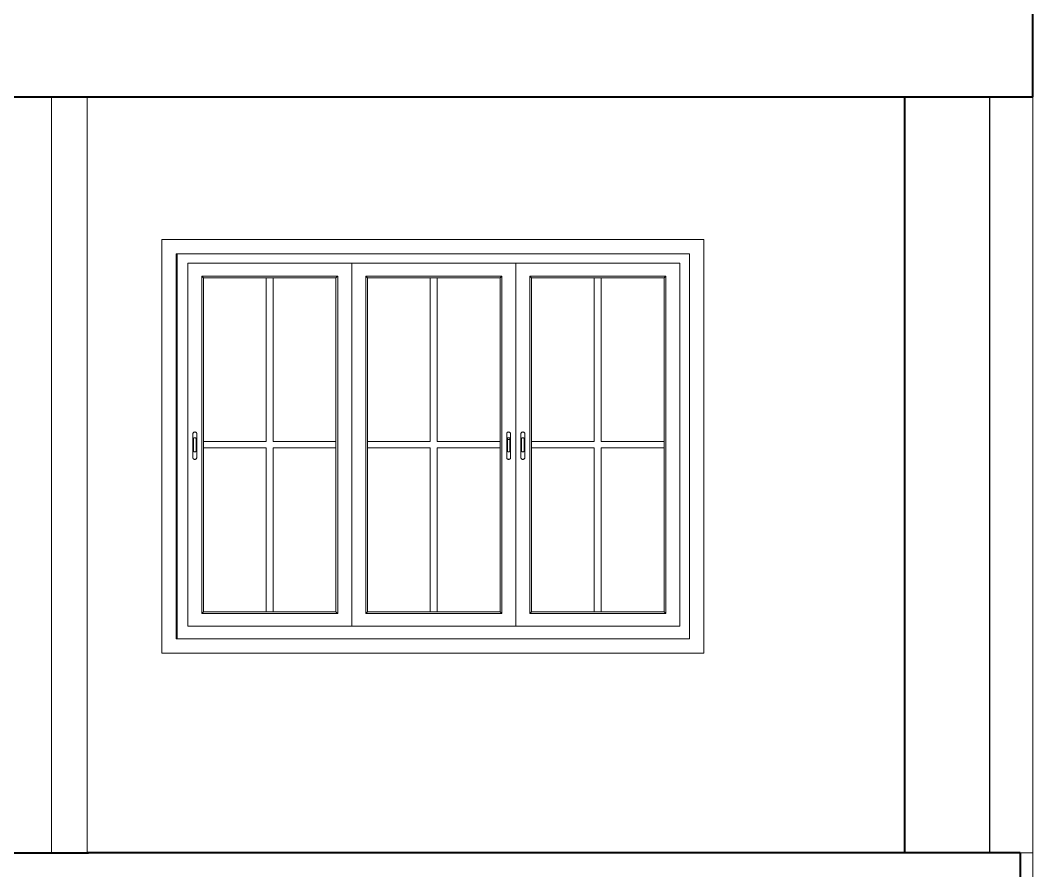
# Model space of a CAD drawing. Header units: inches. Extents: x 137851 to 141026, y -21374 to -19129.
# Drawn here: x 139219.7 to 139361.7, y -20374.8 to -20255.6 of the extents above; entities that cross this region are included whole.
import ezdxf

# ---------------------------------------------------------------- set-up
doc = ezdxf.new("R2010")
doc.units = ezdxf.units.IN
doc.header["$LTSCALE"] = 0.5
doc.header["$MEASUREMENT"] = 0
for name, color, linetype, lineweight in [('HACTH', 253, 'Continuous', 9), ('PARAPET', 50, 'Continuous', 13), ('wall', 1, 'Continuous', 40), ('wall light', 6, 'Continuous', 25), ('window', 4, 'Continuous', 13)]:
    doc.layers.add(name, color=color, linetype=linetype, lineweight=lineweight)

msp = doc.modelspace()

# ---------------------------------------------------------------- linework, layer by layer
at = {"layer": 'HACTH'}
msp.add_line((139241.68, -20288.29), (139241.68, -20342.29), dxfattribs=at)
at = {"layer": 'PARAPET'}
for p, q in [((139224.06, -20372.29), (139224.06, -20266.29)), ((139229.06, -20372.29), (139229.06, -20266.29)), ((139361.68, -20266.29), (139361.68, -20377.29)), ((139315.56, -20286.29), (139239.56, -20286.29)), ((139239.56, -20286.29), (139239.56, -20344.29)), ((139315.56, -20344.29), (139315.56, -20286.29)), ((139241.56, -20342.29), (139241.56, -20288.29)), ((139241.56, -20288.29), (139313.56, -20288.29)), ((139313.56, -20342.29), (139313.56, -20288.29)), ((139313.56, -20342.29), (139241.56, -20342.29)), ((139239.56, -20344.29), (139315.56, -20344.29)), ((139359.92, -20372.29), (139361.68, -20372.29))]:
    msp.add_line(p, q, dxfattribs=at)
at = {"layer": 'wall'}
for p, q in [((139361.68, -20266.29), (139361.68, -20252.29)), ((139126.67, -20266.29), (139361.68, -20266.29)), ((139343.68, -20266.29), (139343.68, -20372.29)), ((139211.75, -20372.29), (139229.26, -20372.29)), ((139343.68, -20372.29), (139229.06, -20372.29)), ((139359.92, -20372.29), (139343.68, -20372.29)), ((139359.92, -20372.29), (139359.92, -20377.29))]:
    msp.add_line(p, q, dxfattribs=at)
at = {"layer": 'wall light'}
msp.add_line((139355.68, -20372.29), (139355.68, -20266.29), dxfattribs=at)
at = {"layer": 'window'}
for p, q in [((139243.18, -20340.52), (139243.18, -20289.63)), ((139312.18, -20289.63), (139243.18, -20289.63)), ((139266.18, -20289.63), (139266.18, -20340.52)), ((139289.18, -20289.63), (139289.18, -20340.52)), ((139312.18, -20289.63), (139312.18, -20340.52)), ((139245.14, -20338.72), (139245.14, -20291.43)), ((139245.14, -20291.43), (139264.21, -20291.43)), ((139245.39, -20291.65), (139245.14, -20291.43)), ((139245.39, -20338.49), (139245.39, -20291.65)), ((139263.97, -20291.65), (139245.39, -20291.65)), ((139254.19, -20291.65), (139254.19, -20314.62)), ((139255.17, -20291.65), (139255.17, -20314.62)), ((139263.97, -20291.65), (139264.21, -20291.43)), ((139263.97, -20291.65), (139263.97, -20338.49)), ((139264.21, -20291.43), (139264.21, -20338.72)), ((139287.21, -20291.43), (139268.14, -20291.43)), ((139268.14, -20291.43), (139268.14, -20338.72)), ((139268.39, -20291.65), (139268.14, -20291.43)), ((139268.39, -20291.65), (139268.39, -20338.49)), ((139268.39, -20291.65), (139286.97, -20291.65)), ((139277.19, -20291.65), (139277.19, -20314.62)), ((139278.17, -20291.65), (139278.17, -20314.62)), ((139286.97, -20291.65), (139287.21, -20291.43)), ((139286.97, -20338.49), (139286.97, -20291.65)), ((139287.21, -20338.72), (139287.21, -20291.43)), ((139291.14, -20338.72), (139291.14, -20291.43)), ((139291.14, -20291.43), (139310.21, -20291.43)), ((139291.39, -20291.65), (139291.14, -20291.43)), ((139291.39, -20338.49), (139291.39, -20291.65)), ((139309.97, -20291.65), (139291.39, -20291.65)), ((139300.19, -20291.65), (139300.19, -20314.62)), ((139301.17, -20291.65), (139301.17, -20314.62)), ((139309.97, -20291.65), (139310.21, -20291.43)), ((139309.97, -20291.65), (139309.97, -20338.49)), ((139310.21, -20291.43), (139310.21, -20338.72)), ((139243.9, -20313.51), (139243.92, -20313.44)), ((139243.9, -20313.51), (139243.91, -20313.47)), ((139243.91, -20313.47), (139243.92, -20313.44)), ((139243.92, -20313.44), (139243.93, -20313.41)), ((139243.93, -20313.41), (139243.95, -20313.38)), ((139243.98, -20313.35), (139243.95, -20313.38)), ((139244.01, -20313.33), (139243.98, -20313.35)), ((139244.01, -20313.33), (139244.05, -20313.31)), ((139244.09, -20313.3), (139244.05, -20313.31)), ((139244.13, -20313.29), (139244.09, -20313.3)), ((139244.17, -20313.28), (139244.13, -20313.29)), ((139244.22, -20313.29), (139244.17, -20313.28)), ((139244.22, -20313.29), (139244.26, -20313.3)), ((139244.26, -20313.3), (139244.3, -20313.31)), ((139244.3, -20313.31), (139244.33, -20313.33)), ((139244.33, -20313.33), (139244.36, -20313.35)), ((139244.36, -20313.35), (139244.39, -20313.38)), ((139244.41, -20313.41), (139244.39, -20313.38)), ((139244.43, -20313.44), (139244.41, -20313.41)), ((139244.44, -20313.47), (139244.43, -20313.44)), ((139244.44, -20313.47), (139244.44, -20313.51)), ((139287.92, -20313.47), (139287.91, -20313.51)), ((139287.94, -20313.41), (139287.92, -20313.44)), ((139287.92, -20313.44), (139287.92, -20313.47)), ((139287.96, -20313.38), (139287.94, -20313.41)), ((139287.99, -20313.35), (139287.96, -20313.38)), ((139288.02, -20313.33), (139287.99, -20313.35)), ((139288.06, -20313.31), (139288.02, -20313.33)), ((139288.1, -20313.3), (139288.06, -20313.31)), ((139288.14, -20313.29), (139288.1, -20313.3)), ((139288.18, -20313.28), (139288.14, -20313.29)), ((139288.22, -20313.29), (139288.18, -20313.28)), ((139288.27, -20313.3), (139288.22, -20313.29)), ((139288.3, -20313.31), (139288.27, -20313.3)), ((139288.34, -20313.33), (139288.3, -20313.31)), ((139288.37, -20313.35), (139288.34, -20313.33)), ((139288.4, -20313.38), (139288.37, -20313.35)), ((139288.42, -20313.41), (139288.4, -20313.38)), ((139288.44, -20313.44), (139288.42, -20313.41)), ((139288.45, -20313.47), (139288.44, -20313.44)), ((139288.45, -20313.51), (139288.44, -20313.44)), ((139288.45, -20313.51), (139288.45, -20313.47)), ((139289.9, -20313.51), (139289.92, -20313.44)), ((139289.9, -20313.51), (139289.91, -20313.47)), ((139289.91, -20313.47), (139289.92, -20313.44)), ((139289.92, -20313.44), (139289.93, -20313.41)), ((139289.93, -20313.41), (139289.95, -20313.38)), ((139289.98, -20313.35), (139289.95, -20313.38)), ((139290.01, -20313.33), (139289.98, -20313.35)), ((139290.01, -20313.33), (139290.05, -20313.31)), ((139290.09, -20313.3), (139290.05, -20313.31)), ((139290.13, -20313.29), (139290.09, -20313.3)), ((139290.17, -20313.28), (139290.13, -20313.29)), ((139290.22, -20313.29), (139290.17, -20313.28)), ((139290.22, -20313.29), (139290.26, -20313.3)), ((139290.26, -20313.3), (139290.3, -20313.31)), ((139290.3, -20313.31), (139290.33, -20313.33)), ((139290.33, -20313.33), (139290.36, -20313.35)), ((139290.36, -20313.35), (139290.39, -20313.38)), ((139290.41, -20313.41), (139290.39, -20313.38)), ((139290.43, -20313.44), (139290.41, -20313.41)), ((139290.44, -20313.47), (139290.43, -20313.44)), ((139290.44, -20313.47), (139290.44, -20313.51)), ((139243.9, -20316.9), (139243.9, -20313.51)), ((139244, -20314.18), (139243.99, -20314.2)), ((139243.99, -20314.2), (139243.99, -20314.22)), ((139243.99, -20314.22), (139243.99, -20315.93)), ((139244.01, -20314.16), (139244, -20314.18)), ((139244.03, -20314.14), (139244.01, -20314.16)), ((139244.04, -20314.12), (139244.03, -20314.14)), ((139244.07, -20314.1), (139244.04, -20314.12)), ((139244.09, -20314.09), (139244.07, -20314.1)), ((139244.12, -20314.08), (139244.09, -20314.09)), ((139244.14, -20314.08), (139244.12, -20314.08)), ((139244.17, -20314.08), (139244.14, -20314.08)), ((139244.2, -20314.08), (139244.17, -20314.08)), ((139244.23, -20314.08), (139244.2, -20314.08)), ((139244.26, -20314.09), (139244.23, -20314.08)), ((139244.28, -20314.1), (139244.26, -20314.09)), ((139244.3, -20314.12), (139244.28, -20314.1)), ((139244.32, -20314.14), (139244.3, -20314.12)), ((139244.33, -20314.16), (139244.32, -20314.14)), ((139244.35, -20314.18), (139244.33, -20314.16)), ((139244.35, -20314.2), (139244.35, -20314.18)), ((139244.35, -20314.22), (139244.35, -20314.2)), ((139244.35, -20315.93), (139244.35, -20314.22)), ((139244.44, -20313.51), (139244.44, -20316.9)), ((139245.39, -20314.62), (139254.19, -20314.62)), ((139255.17, -20314.62), (139263.97, -20314.62)), ((139277.19, -20314.62), (139268.39, -20314.62)), ((139286.97, -20314.62), (139278.17, -20314.62)), ((139287.91, -20313.51), (139287.91, -20316.9)), ((139288, -20314.2), (139288.01, -20314.18)), ((139288, -20314.22), (139288, -20314.2)), ((139288, -20314.47), (139288, -20314.22)), ((139288, -20314.45), (139288.01, -20314.43)), ((139288, -20314.47), (139288, -20314.45)), ((139288, -20315.93), (139288, -20314.47)), ((139288.01, -20314.18), (139288.02, -20314.16)), ((139288.01, -20314.43), (139288.02, -20314.41)), ((139288.02, -20314.16), (139288.03, -20314.14)), ((139288.02, -20314.41), (139288.03, -20314.39)), ((139288.03, -20314.14), (139288.05, -20314.12)), ((139288.03, -20314.39), (139288.05, -20314.37)), ((139288.05, -20314.12), (139288.08, -20314.1)), ((139288.05, -20314.37), (139288.08, -20314.35)), ((139288.08, -20314.1), (139288.1, -20314.09)), ((139288.08, -20314.35), (139288.1, -20314.34)), ((139288.1, -20314.09), (139288.13, -20314.08)), ((139288.1, -20314.34), (139288.13, -20314.33)), ((139288.13, -20314.08), (139288.15, -20314.08)), ((139288.13, -20314.33), (139288.15, -20314.33)), ((139288.15, -20314.08), (139288.18, -20314.08)), ((139288.15, -20314.33), (139288.18, -20314.32)), ((139288.18, -20314.08), (139288.21, -20314.08)), ((139288.18, -20314.32), (139288.21, -20314.33)), ((139288.21, -20314.08), (139288.24, -20314.08)), ((139288.21, -20314.33), (139288.24, -20314.33)), ((139288.24, -20314.08), (139288.26, -20314.09)), ((139288.24, -20314.33), (139288.26, -20314.34)), ((139288.26, -20314.09), (139288.29, -20314.1)), ((139288.26, -20314.34), (139288.29, -20314.35)), ((139288.29, -20314.1), (139288.31, -20314.12)), ((139288.29, -20314.35), (139288.31, -20314.37)), ((139288.31, -20314.12), (139288.33, -20314.14)), ((139288.31, -20314.37), (139288.33, -20314.39)), ((139288.33, -20314.14), (139288.34, -20314.16)), ((139288.33, -20314.39), (139288.34, -20314.41)), ((139288.34, -20314.16), (139288.35, -20314.18)), ((139288.34, -20314.41), (139288.35, -20314.43)), ((139288.35, -20314.18), (139288.36, -20314.2)), ((139288.35, -20314.43), (139288.36, -20314.45)), ((139288.36, -20314.2), (139288.36, -20314.22)), ((139288.36, -20315.93), (139288.36, -20314.22)), ((139288.36, -20314.45), (139288.36, -20314.47)), ((139288.45, -20316.9), (139288.45, -20313.51)), ((139289.9, -20316.9), (139289.9, -20313.51)), ((139290, -20314.18), (139289.99, -20314.2)), ((139289.99, -20314.2), (139289.99, -20314.22)), ((139289.99, -20314.22), (139289.99, -20315.93)), ((139290.01, -20314.16), (139290, -20314.18)), ((139290.03, -20314.14), (139290.01, -20314.16)), ((139290.04, -20314.12), (139290.03, -20314.14)), ((139290.07, -20314.1), (139290.04, -20314.12)), ((139290.09, -20314.09), (139290.07, -20314.1)), ((139290.12, -20314.08), (139290.09, -20314.09)), ((139290.14, -20314.08), (139290.12, -20314.08)), ((139290.17, -20314.08), (139290.14, -20314.08)), ((139290.2, -20314.08), (139290.17, -20314.08)), ((139290.23, -20314.08), (139290.2, -20314.08)), ((139290.26, -20314.09), (139290.23, -20314.08)), ((139290.28, -20314.1), (139290.26, -20314.09)), ((139290.3, -20314.12), (139290.28, -20314.1)), ((139290.32, -20314.14), (139290.3, -20314.12)), ((139290.33, -20314.16), (139290.32, -20314.14)), ((139290.35, -20314.18), (139290.33, -20314.16)), ((139290.35, -20314.2), (139290.35, -20314.18)), ((139290.35, -20314.22), (139290.35, -20314.2)), ((139290.35, -20315.93), (139290.35, -20314.22)), ((139290.44, -20313.51), (139290.44, -20316.9)), ((139291.39, -20314.62), (139300.19, -20314.62)), ((139301.17, -20314.62), (139309.97, -20314.62)), ((139243.99, -20315.95), (139243.99, -20315.93)), ((139244, -20315.98), (139243.99, -20315.95)), ((139244.01, -20316), (139244, -20315.98)), ((139244.03, -20316.02), (139244.01, -20316)), ((139244.04, -20316.04), (139244.03, -20316.02)), ((139244.07, -20316.05), (139244.04, -20316.04)), ((139244.09, -20316.06), (139244.07, -20316.05)), ((139244.12, -20316.07), (139244.09, -20316.06)), ((139244.14, -20316.08), (139244.12, -20316.07)), ((139244.17, -20316.08), (139244.14, -20316.08)), ((139244.2, -20316.08), (139244.17, -20316.08)), ((139244.23, -20316.07), (139244.2, -20316.08)), ((139244.26, -20316.06), (139244.23, -20316.07)), ((139244.28, -20316.05), (139244.26, -20316.06)), ((139244.3, -20316.04), (139244.28, -20316.05)), ((139244.32, -20316.02), (139244.3, -20316.04)), ((139244.33, -20316), (139244.32, -20316.02)), ((139244.35, -20315.98), (139244.33, -20316)), ((139244.35, -20315.93), (139244.35, -20315.95)), ((139244.35, -20315.95), (139244.35, -20315.98)), ((139245.39, -20315.52), (139254.19, -20315.52)), ((139254.19, -20315.52), (139254.19, -20338.49)), ((139255.17, -20315.52), (139263.97, -20315.52)), ((139255.17, -20315.52), (139255.17, -20338.49)), ((139277.19, -20315.52), (139268.39, -20315.52)), ((139277.19, -20315.52), (139277.19, -20338.49)), ((139278.17, -20315.52), (139278.17, -20338.49)), ((139286.97, -20315.52), (139278.17, -20315.52)), ((139288, -20315.93), (139288, -20315.95)), ((139288, -20315.95), (139288.01, -20315.98)), ((139288.01, -20315.98), (139288.02, -20316)), ((139288.02, -20316), (139288.03, -20316.02)), ((139288.03, -20316.02), (139288.05, -20316.04)), ((139288.05, -20316.04), (139288.08, -20316.05)), ((139288.08, -20316.05), (139288.1, -20316.06)), ((139288.1, -20316.06), (139288.13, -20316.07)), ((139288.13, -20316.07), (139288.15, -20316.08)), ((139288.15, -20316.08), (139288.18, -20316.08)), ((139288.18, -20316.08), (139288.21, -20316.08)), ((139288.21, -20316.08), (139288.24, -20316.07)), ((139288.24, -20316.07), (139288.26, -20316.06)), ((139288.26, -20316.06), (139288.29, -20316.05)), ((139288.29, -20316.05), (139288.31, -20316.04)), ((139288.31, -20316.04), (139288.33, -20316.02)), ((139288.33, -20316.02), (139288.34, -20316)), ((139288.34, -20316), (139288.35, -20315.98)), ((139288.35, -20315.98), (139288.36, -20315.95)), ((139288.36, -20315.95), (139288.36, -20315.93)), ((139289.99, -20315.95), (139289.99, -20315.93)), ((139290, -20315.98), (139289.99, -20315.95)), ((139290.01, -20316), (139290, -20315.98)), ((139290.03, -20316.02), (139290.01, -20316)), ((139290.04, -20316.04), (139290.03, -20316.02)), ((139290.07, -20316.05), (139290.04, -20316.04)), ((139290.09, -20316.06), (139290.07, -20316.05)), ((139290.12, -20316.07), (139290.09, -20316.06)), ((139290.14, -20316.08), (139290.12, -20316.07)), ((139290.17, -20316.08), (139290.14, -20316.08)), ((139290.2, -20316.08), (139290.17, -20316.08)), ((139290.23, -20316.07), (139290.2, -20316.08)), ((139290.26, -20316.06), (139290.23, -20316.07)), ((139290.28, -20316.05), (139290.26, -20316.06)), ((139290.3, -20316.04), (139290.28, -20316.05)), ((139290.32, -20316.02), (139290.3, -20316.04)), ((139290.33, -20316), (139290.32, -20316.02)), ((139290.35, -20315.98), (139290.33, -20316)), ((139290.35, -20315.93), (139290.35, -20315.95)), ((139290.35, -20315.95), (139290.35, -20315.98)), ((139291.39, -20315.52), (139300.19, -20315.52)), ((139300.19, -20315.52), (139300.19, -20338.49)), ((139301.17, -20315.52), (139309.97, -20315.52)), ((139301.17, -20315.52), (139301.17, -20338.49)), ((139243.91, -20316.93), (139243.9, -20316.9)), ((139243.92, -20316.97), (139243.91, -20316.93)), ((139243.92, -20316.97), (139243.93, -20317)), ((139243.93, -20317), (139243.95, -20317.03)), ((139243.95, -20317.03), (139243.98, -20317.05)), ((139244.01, -20317.08), (139243.98, -20317.05)), ((139244.05, -20317.09), (139244.01, -20317.08)), ((139244.05, -20317.09), (139244.09, -20317.11)), ((139244.13, -20317.12), (139244.09, -20317.11)), ((139244.17, -20317.12), (139244.13, -20317.12)), ((139244.17, -20317.12), (139244.22, -20317.12)), ((139244.22, -20317.12), (139244.26, -20317.11)), ((139244.3, -20317.09), (139244.26, -20317.11)), ((139244.33, -20317.08), (139244.3, -20317.09)), ((139244.33, -20317.08), (139244.36, -20317.05)), ((139244.36, -20317.05), (139244.39, -20317.03)), ((139244.39, -20317.03), (139244.41, -20317)), ((139244.43, -20316.97), (139244.41, -20317)), ((139244.44, -20316.9), (139244.43, -20316.97)), ((139244.44, -20316.93), (139244.43, -20316.97)), ((139244.44, -20316.93), (139244.44, -20316.9)), ((139287.92, -20316.93), (139287.91, -20316.9)), ((139287.91, -20316.9), (139287.92, -20316.97)), ((139287.92, -20316.93), (139287.92, -20316.97)), ((139287.92, -20316.97), (139287.94, -20317)), ((139287.94, -20317), (139287.96, -20317.03)), ((139287.96, -20317.03), (139287.99, -20317.05)), ((139287.99, -20317.05), (139288.02, -20317.08)), ((139288.02, -20317.08), (139288.06, -20317.09)), ((139288.06, -20317.09), (139288.1, -20317.11)), ((139288.1, -20317.11), (139288.14, -20317.12)), ((139288.14, -20317.12), (139288.18, -20317.12)), ((139288.18, -20317.12), (139288.22, -20317.12)), ((139288.22, -20317.12), (139288.27, -20317.11)), ((139288.27, -20317.11), (139288.3, -20317.09)), ((139288.3, -20317.09), (139288.34, -20317.08)), ((139288.34, -20317.08), (139288.37, -20317.05)), ((139288.37, -20317.05), (139288.4, -20317.03)), ((139288.4, -20317.03), (139288.42, -20317)), ((139288.42, -20317), (139288.44, -20316.97)), ((139288.44, -20316.97), (139288.45, -20316.93)), ((139288.45, -20316.93), (139288.45, -20316.9)), ((139289.91, -20316.93), (139289.9, -20316.9)), ((139289.92, -20316.97), (139289.91, -20316.93)), ((139289.92, -20316.97), (139289.93, -20317)), ((139289.93, -20317), (139289.95, -20317.03)), ((139289.95, -20317.03), (139289.98, -20317.05)), ((139290.01, -20317.08), (139289.98, -20317.05)), ((139290.05, -20317.09), (139290.01, -20317.08)), ((139290.05, -20317.09), (139290.09, -20317.11)), ((139290.13, -20317.12), (139290.09, -20317.11)), ((139290.17, -20317.12), (139290.13, -20317.12)), ((139290.17, -20317.12), (139290.22, -20317.12)), ((139290.22, -20317.12), (139290.26, -20317.11)), ((139290.3, -20317.09), (139290.26, -20317.11)), ((139290.33, -20317.08), (139290.3, -20317.09)), ((139290.33, -20317.08), (139290.36, -20317.05)), ((139290.36, -20317.05), (139290.39, -20317.03)), ((139290.39, -20317.03), (139290.41, -20317)), ((139290.43, -20316.97), (139290.41, -20317)), ((139290.44, -20316.9), (139290.43, -20316.97)), ((139290.44, -20316.93), (139290.43, -20316.97)), ((139290.44, -20316.93), (139290.44, -20316.9)), ((139245.14, -20338.72), (139245.39, -20338.49)), ((139264.21, -20338.72), (139245.14, -20338.72)), ((139263.97, -20338.49), (139245.39, -20338.49)), ((139263.97, -20338.49), (139264.21, -20338.72)), ((139268.39, -20338.49), (139268.14, -20338.72)), ((139268.14, -20338.72), (139287.21, -20338.72)), ((139268.39, -20338.49), (139286.97, -20338.49)), ((139287.21, -20338.72), (139286.97, -20338.49)), ((139291.14, -20338.72), (139291.39, -20338.49)), ((139310.21, -20338.72), (139291.14, -20338.72)), ((139309.97, -20338.49), (139291.39, -20338.49)), ((139309.97, -20338.49), (139310.21, -20338.72)), ((139243.18, -20340.52), (139266.18, -20340.52)), ((139289.18, -20340.52), (139266.18, -20340.52)), ((139289.18, -20340.52), (139312.18, -20340.52))]:
    msp.add_line(p, q, dxfattribs=at)

doc.saveas('drawing.dxf')
